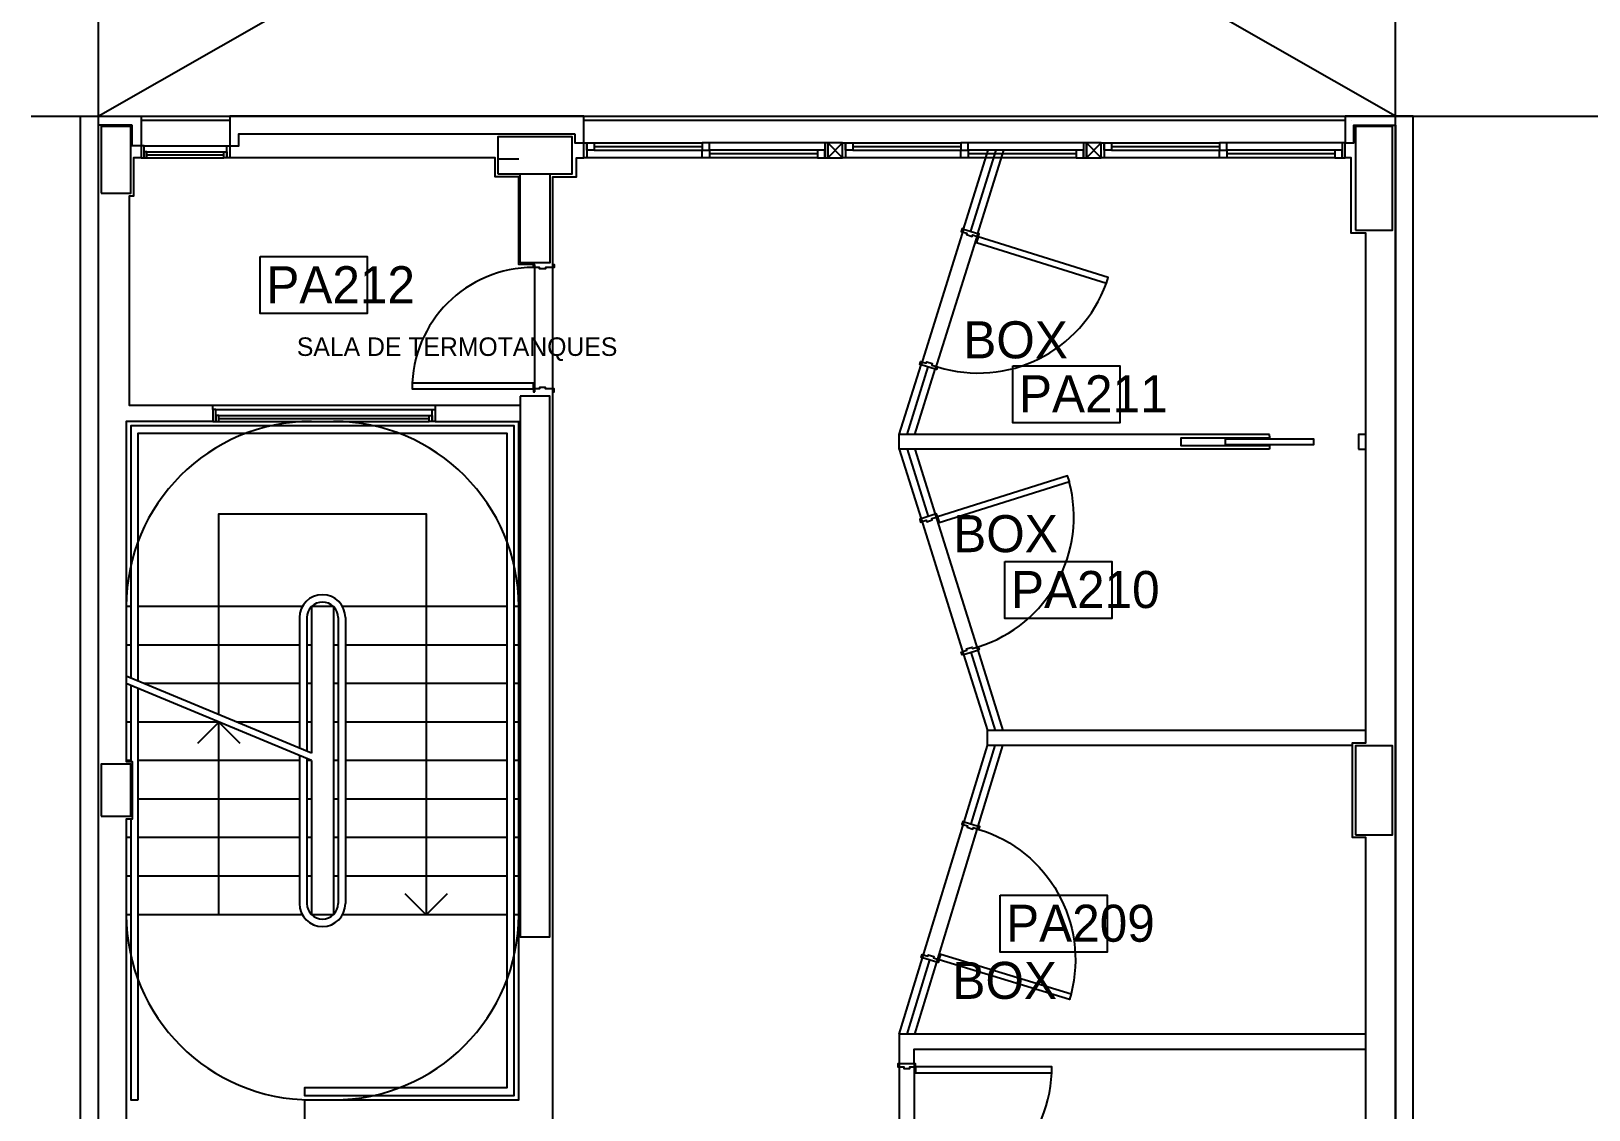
# Model space of a CAD drawing. Header units: millimetres. Extents: x 1473.7 to 1568.7, y 1808.4 to 1881.8.
# Drawn here: x 1511.02 to 1521.54, y 1867.06 to 1874.34 of the extents above; entities that cross this region are included whole.
import ezdxf

# ---------------------------------------------------------------- set-up
doc = ezdxf.new("R2010")
doc.units = ezdxf.units.MM
doc.layers.get('0').update_dxf_attribs({"linetype": 'CONTINUOUS'})
for name, color, linetype in [('0000-TEXTO', 7, 'CONTINUOUS'), ('10-CARP-HOJA-PUER', 4, 'CONTINUOUS'), ('10-CARP-MARC', 2, 'CONTINUOUS'), ('10-CARP-SLIA', 14, 'CONTINUOUS'), ('AR - CARPINTERIA 1', 1, 'CONTINUOUS'), ('AR - CARPINTERIA 2', 8, 'CONTINUOUS'), ('AR - LADRILLO VISTO', 3, 'CONTINUOUS'), ('AR - PROYECCION 1', 2, 'CONTINUOUS'), ('AR - PROYECCION 2', 1, 'CONTINUOUS'), ('AR - REVOQUE', 8, 'CONTINUOUS'), ('AR - TABIQUE DURLOCK', 2, 'CONTINUOUS'), ('AR - TXT', 7, 'CONTINUOUS'), ('AR - VISTA 1', 8, 'CONTINUOUS'), ('ES - LINEA OFICIAL', 6, 'CONTINUOUS'), ('ES-COLUMNAS', 5, 'CONTINUOUS'), ('ES-TABIQUES', 5, 'CONTINUOUS'), ('TEXTO', 7, 'CONTINUOUS')]:
    doc.layers.add(name, color=color, linetype=linetype)

# ---------------------------------------------------------------- blocks, each defined once
blk = doc.blocks.new('Puerta 86')
at = {"layer": '10-CARP-HOJA-PUER', "linetype": 'CONTINUOUS'}
blk.add_lwpolyline([(0.02, 0.13), (0.06, 0.13), (0.06, 0.95), (0.02, 0.95), (0.02, 0.13)], dxfattribs=at)
at = {"layer": '10-CARP-MARC', "linetype": 'CONTINUOUS'}
for points in [[(0, 0), (0, -0.01), (0.02, -0.01), (0.02, 0.05), (0.03, 0.05), (0.03, 0.09), (0.02, 0.09), (0.02, 0.13), (0, 0.13), (0, 0.12)], [(0.86, 0), (0.86, -0.01), (0.84, -0.01), (0.84, 0.05), (0.83, 0.05), (0.83, 0.09), (0.84, 0.09), (0.84, 0.13), (0.86, 0.13), (0.86, 0.12)]]:
    blk.add_lwpolyline(points, dxfattribs=at)
at = {"layer": '10-CARP-SLIA', "linetype": 'CONTINUOUS'}
for p, q in [((0, 0.12), (0.86, 0.12)), ((0, 0), (0.86, 0))]:
    blk.add_line(p, q, dxfattribs=at)
blk.add_arc((0.02, 0.13), 0.82, 0, 90, dxfattribs=at)
blk = doc.blocks.new('Ventana 150')
at = {"linetype": 'CONTINUOUS'}
for points in [[(0, 0.08), (0.02, 0.08), (0.02, 0), (0, 0)], [(0.02, 0.08), (0.04, 0.08), (0.04, 0.04), (0.02, 0.04)], [(1.48, 0.08), (1.46, 0.08), (1.46, 0.04), (1.48, 0.04)], [(1.5, 0.08), (1.48, 0.08), (1.48, 0), (1.5, 0)]]:
    blk.add_lwpolyline(points, close=True, dxfattribs=at)
for points in [[(1.48, 0), (0.02, 0)], [(1.46, 0.08), (0.04, 0.08)], [(1.46, 0.06), (0.04, 0.06)], [(1.46, 0.04), (0.04, 0.04)]]:
    blk.add_lwpolyline(points, dxfattribs=at)
blk = doc.blocks.new('Puerta 96.1')
at = {"layer": '10-CARP-HOJA-PUER', "linetype": 'CONTINUOUS'}
blk.add_lwpolyline([(0.02, 0.11), (0.06, 0.11), (0.06, 1.03), (0.02, 1.03), (0.02, 0.11)], dxfattribs=at)
at = {"layer": '10-CARP-MARC', "linetype": 'CONTINUOUS'}
for points in [[(0, 0), (0, -0.01), (0.02, -0.01), (0.02, 0.03), (0.03, 0.03), (0.03, 0.07), (0.02, 0.07), (0.02, 0.11), (0, 0.11), (0, 0.1)], [(0.96, 0), (0.96, -0.01), (0.94, -0.01), (0.94, 0.03), (0.93, 0.03), (0.93, 0.07), (0.94, 0.07), (0.94, 0.11), (0.96, 0.11), (0.96, 0.1)]]:
    blk.add_lwpolyline(points, dxfattribs=at)
at = {"layer": '10-CARP-SLIA', "linetype": 'CONTINUOUS'}
for p, q in [((0, 0.1), (0.96, 0.1)), ((0, 0), (0.96, 0))]:
    blk.add_line(p, q, dxfattribs=at)
blk.add_arc((0.019952, 0.109981), 0.920048, 0.00121, 87.505209, dxfattribs=at)

msp = doc.modelspace()

# ---------------------------------------------------------------- linework, layer by layer
at = {"layer": 'AR - CARPINTERIA 1', "linetype": 'CONTINUOUS'}
for points in [[(1511.761633, 1873.483528), (1511.781633, 1873.483528), (1511.781633, 1873.563528), (1511.761633, 1873.563528)], [(1512.361633, 1873.483528), (1512.341633, 1873.483528), (1512.341633, 1873.563528), (1512.361633, 1873.563528)], [(1514.751633, 1873.583528), (1514.771633, 1873.583528), (1514.771633, 1873.483528), (1514.751633, 1873.483528)], [(1514.771633, 1873.583528), (1514.821633, 1873.583528), (1514.821633, 1873.533528), (1514.771633, 1873.533528)], [(1515.599966, 1873.583528), (1515.549966, 1873.583528), (1515.549966, 1873.533528), (1515.599966, 1873.533528)], [(1516.398299, 1873.583528), (1516.378299, 1873.583528), (1516.378299, 1873.483528), (1516.398299, 1873.483528)], [(1516.398299, 1873.483528), (1516.498299, 1873.483528), (1516.498299, 1873.583528), (1516.398299, 1873.583528)], [(1516.498299, 1873.583528), (1516.518299, 1873.583528), (1516.518299, 1873.483528), (1516.498299, 1873.483528)], [(1516.518299, 1873.583528), (1516.568299, 1873.583528), (1516.568299, 1873.533528), (1516.518299, 1873.533528)], [(1517.346632, 1873.583528), (1517.296632, 1873.583528), (1517.296632, 1873.533528), (1517.346632, 1873.533528)], [(1518.144965, 1873.583528), (1518.124965, 1873.583528), (1518.124965, 1873.483528), (1518.144965, 1873.483528)], [(1518.144965, 1873.483527), (1518.244965, 1873.483527), (1518.244965, 1873.583527), (1518.144965, 1873.583527)], [(1518.244965, 1873.583528), (1518.264965, 1873.583528), (1518.264965, 1873.483528), (1518.244965, 1873.483528)], [(1518.264965, 1873.583528), (1518.314965, 1873.583528), (1518.314965, 1873.533528), (1518.264965, 1873.533528)], [(1519.093299, 1873.583528), (1519.043299, 1873.583528), (1519.043299, 1873.533528), (1519.093299, 1873.533528)], [(1519.891632, 1873.583528), (1519.871632, 1873.583528), (1519.871632, 1873.483528), (1519.891632, 1873.483528)], [(1511.781633, 1873.483528), (1511.801633, 1873.483528), (1511.801633, 1873.523528), (1511.781633, 1873.523528)], [(1512.341633, 1873.483528), (1512.321633, 1873.483528), (1512.321633, 1873.523528), (1512.341633, 1873.523528)], [(1515.549966, 1873.533528), (1515.599966, 1873.533528), (1515.599966, 1873.483528), (1515.549966, 1873.483528)], [(1516.378299, 1873.533528), (1516.328299, 1873.533528), (1516.328299, 1873.483528), (1516.378299, 1873.483528)], [(1517.296632, 1873.533528), (1517.346632, 1873.533528), (1517.346632, 1873.483528), (1517.296632, 1873.483528)], [(1518.124965, 1873.533528), (1518.074965, 1873.533528), (1518.074965, 1873.483528), (1518.124965, 1873.483528)], [(1519.043299, 1873.533528), (1519.093299, 1873.533528), (1519.093299, 1873.483528), (1519.043299, 1873.483528)], [(1519.871632, 1873.533528), (1519.821632, 1873.533528), (1519.821632, 1873.483528), (1519.871632, 1873.483528)], [(1519.081633, 1871.548337), (1519.681633, 1871.548337), (1519.681633, 1871.583337), (1519.081633, 1871.583337)], [(1519.981633, 1871.515837), (1520.031633, 1871.515837), (1520.031633, 1871.615837), (1519.981633, 1871.615837)]]:
    msp.add_lwpolyline(points, close=True, dxfattribs=at)
for points in [[(1511.781633, 1873.563528), (1512.341633, 1873.563528)], [(1514.821633, 1873.583528), (1515.549966, 1873.583528)], [(1516.378299, 1873.583528), (1515.599966, 1873.583528)], [(1516.498299, 1873.483528), (1516.398299, 1873.583528)], [(1516.398299, 1873.483528), (1516.498299, 1873.583528)], [(1516.568299, 1873.583528), (1517.296632, 1873.583528)], [(1518.124965, 1873.583528), (1517.346632, 1873.583528)], [(1518.244965, 1873.483527), (1518.144965, 1873.583527)], [(1518.144965, 1873.483527), (1518.244965, 1873.583527)], [(1518.314965, 1873.583528), (1519.043299, 1873.583528)], [(1519.871632, 1873.583528), (1519.093299, 1873.583528)], [(1511.801633, 1873.523528), (1512.321633, 1873.523528)], [(1511.801633, 1873.503528), (1512.321633, 1873.503528)], [(1511.801633, 1873.483528), (1512.321633, 1873.483528)], [(1515.549966, 1873.483528), (1514.771633, 1873.483528)], [(1514.821633, 1873.558528), (1515.549966, 1873.558528)], [(1514.821633, 1873.533528), (1515.549966, 1873.533528)], [(1516.328299, 1873.533528), (1515.599966, 1873.533528)], [(1516.328299, 1873.508528), (1515.599966, 1873.508528)], [(1516.328299, 1873.483528), (1515.599966, 1873.483528)], [(1517.296632, 1873.483528), (1516.518299, 1873.483528)], [(1516.568299, 1873.558528), (1517.296632, 1873.558528)], [(1516.568299, 1873.533528), (1517.296632, 1873.533528)], [(1518.074965, 1873.533528), (1517.346632, 1873.533528)], [(1518.074965, 1873.508528), (1517.346632, 1873.508528)], [(1518.074965, 1873.483528), (1517.346632, 1873.483528)], [(1519.043299, 1873.483528), (1518.264965, 1873.483528)], [(1518.314965, 1873.558528), (1519.043299, 1873.558528)], [(1518.314965, 1873.533528), (1519.043299, 1873.533528)], [(1519.821632, 1873.533528), (1519.093299, 1873.533528)], [(1519.821632, 1873.508528), (1519.093299, 1873.508528)], [(1519.821632, 1873.483528), (1519.093299, 1873.483528)], [(1519.381633, 1871.603337), (1519.381633, 1871.590837), (1518.781633, 1871.590837), (1518.781633, 1871.540837), (1519.381633, 1871.540837), (1519.381633, 1871.528337)]]:
    msp.add_lwpolyline(points, dxfattribs=at)
at = {"layer": 'AR - CARPINTERIA 2', "linetype": 'CONTINUOUS'}
for points in [[(1517.315715, 1873.001675), (1517.482306, 1873.533528)], [(1517.363429, 1872.98673), (1517.534701, 1873.533528)], [(1517.411143, 1872.971785), (1517.587097, 1873.533528)], [(1517.315715, 1873.001675), (1517.411143, 1872.971785)], [(1516.881632, 1871.615837), (1517.028764, 1872.085564)], [(1516.934028, 1871.615837), (1517.076478, 1872.070619)], [(1516.986423, 1871.615837), (1517.124192, 1872.055674)], [(1517.124192, 1872.055674), (1517.028764, 1872.085564)], [(1516.881632, 1871.515837), (1517.028764, 1871.04611)], [(1516.934028, 1871.515837), (1517.076478, 1871.061055)], [(1516.986423, 1871.515837), (1517.124192, 1871.076001)], [(1517.124192, 1871.076001), (1517.028764, 1871.04611)], [(1517.315715, 1870.129999), (1517.411143, 1870.15989)], [(1517.315715, 1870.129999), (1517.476765, 1869.615837)], [(1517.363429, 1870.144944), (1517.52904, 1869.61622)], [(1517.411143, 1870.15989), (1517.581315, 1869.616604)], [(1517.319488, 1869.000509), (1517.476765, 1869.515837)], [(1517.367311, 1868.985913), (1517.529041, 1869.515837)], [(1517.415133, 1868.971318), (1517.581318, 1869.515837)], [(1517.319488, 1869.000509), (1517.415133, 1868.971318)], [(1516.881632, 1867.565837), (1517.03926, 1868.082319)], [(1516.933909, 1867.565837), (1517.087083, 1868.067724)], [(1516.986186, 1867.565837), (1517.134905, 1868.053128)], [(1517.134905, 1868.053128), (1517.03926, 1868.082319)]]:
    msp.add_lwpolyline(points, dxfattribs=at)
at = {"layer": 'AR - LADRILLO VISTO', "linetype": 'CONTINUOUS'}
for points in [[(1511.701633, 1873.703528), (1511.471633, 1873.703528), (1511.471633, 1847.493528), (1511.471633, 1847.493528), (1511.471633, 1847.493528), (1511.351633, 1847.493528), (1511.351633, 1873.763528), (1511.761633, 1873.763528), (1511.761633, 1873.563528), (1511.701633, 1873.563528), (1511.701633, 1873.703528)], [(1514.691633, 1873.643528), (1514.691633, 1873.583528), (1514.751633, 1873.583528), (1514.751633, 1873.763528), (1512.361633, 1873.763528), (1512.361633, 1873.563528), (1512.421633, 1873.563528), (1512.421633, 1873.643528), (1514.691633, 1873.643528)], [(1520.231633, 1873.703528), (1520.231633, 1847.493528), (1520.231633, 1847.493528), (1520.231633, 1847.493528), (1520.351633, 1847.493528), (1520.351633, 1873.763528), (1519.891633, 1873.763528), (1519.891633, 1873.583527), (1519.951633, 1873.583527), (1519.951633, 1873.703528), (1520.231633, 1873.703528)]]:
    msp.add_lwpolyline(points, dxfattribs=at)
at = {"layer": 'AR - PROYECCION 1'}
for points in [[(1511.471633, 1873.763528), (1520.231633, 1878.763528)], [(1520.231633, 1873.763528), (1511.471633, 1878.763528)]]:
    msp.add_lwpolyline(points, dxfattribs=at)
at = {"layer": 'AR - PROYECCION 2'}
for centre, start, end in [((1512.911632, 1870.453436), 90, 180), ((1513.061632, 1870.453436), 0, 90), ((1512.911632, 1868.373436), 180, 270), ((1513.061632, 1868.373436), 270, 360)]:
    msp.add_arc(centre, 1.25, start, end, dxfattribs=at)
at = {"layer": 'AR - REVOQUE', "linetype": 'CONTINUOUS'}
for points in [[(1511.761633, 1873.483528), (1511.711633, 1873.483528), (1511.711633, 1873.223528), (1511.681632, 1873.223528), (1511.681633, 1871.813436), (1512.246632, 1871.813436)], [(1514.311632, 1873.353528), (1514.151633, 1873.353528), (1514.151633, 1873.483528), (1512.361633, 1873.483528)], [(1514.311632, 1873.473528), (1514.171633, 1873.473528)], [(1514.541633, 1872.762565), (1514.541633, 1873.353528), (1514.701633, 1873.353528), (1514.701633, 1873.483528), (1514.751633, 1873.483528)], [(1519.941633, 1860.905837), (1519.941633, 1860.905837), (1519.941633, 1861.643462), (1520.031633, 1861.643462), (1520.031633, 1864.653337), (1519.941633, 1864.653337), (1519.941633, 1865.318436), (1520.031633, 1865.318436), (1520.031633, 1868.893483), (1519.941633, 1868.893483), (1519.941633, 1869.533483), (1520.031633, 1869.533483), (1520.031633, 1872.973528), (1519.931633, 1872.973528), (1519.931633, 1873.483527), (1519.891633, 1873.483527)], [(1514.411633, 1872.762565), (1514.311633, 1872.762565), (1514.311632, 1873.353528)], [(1514.491633, 1866.773436), (1514.521633, 1866.773436), (1514.541633, 1866.773436), (1514.541633, 1871.902565)], [(1513.746632, 1871.813436), (1514.321632, 1871.813436)], [(1512.246632, 1871.703436), (1511.661633, 1871.703436), (1511.661633, 1869.408483), (1511.701633, 1869.408483), (1511.701633, 1869.018483), (1511.661633, 1869.018483), (1511.661632, 1865.708436)], [(1512.865212, 1867.123436), (1514.311633, 1867.123436), (1514.311633, 1871.703436)], [(1513.746632, 1871.703436), (1514.321632, 1871.703436)], [(1512.865212, 1867.123436), (1512.865212, 1866.773436)]]:
    msp.add_lwpolyline(points, dxfattribs=at)
at = {"layer": 'AR - TABIQUE DURLOCK', "linetype": 'CONTINUOUS'}
for points in [[(1519.381633, 1871.615837), (1516.881632, 1871.615837)], [(1516.881632, 1871.515837), (1516.881632, 1871.615837)], [(1519.381633, 1871.603337), (1519.381633, 1871.615837)], [(1519.381633, 1871.515837), (1516.881632, 1871.515837)], [(1519.381633, 1871.528337), (1519.381633, 1871.515837)], [(1520.031633, 1869.615837), (1517.476765, 1869.615837)], [(1517.476765, 1869.515837), (1517.476765, 1869.615837)], [(1519.941633, 1869.515837), (1517.476765, 1869.515837)], [(1520.031633, 1867.565837), (1516.881632, 1867.565837), (1516.881632, 1867.365837)], [(1516.981632, 1867.365837), (1516.981632, 1867.465837), (1520.031633, 1867.465837)], [(1516.981632, 1867.365837), (1516.881632, 1867.365837)]]:
    msp.add_lwpolyline(points, dxfattribs=at)
at = {"layer": 'AR - VISTA 1', "linetype": 'CONTINUOUS'}
for points in [[(1512.361633, 1873.733528), (1511.761633, 1873.733528)], [(1519.891633, 1873.733528), (1514.751633, 1873.733528)], [(1512.246632, 1871.783436), (1512.246632, 1871.813436), (1513.746632, 1871.813436), (1513.746632, 1871.783436)], [(1511.741633, 1869.950156), (1511.741633, 1871.623435), (1514.231633, 1871.623436), (1514.231633, 1867.203436), (1512.865212, 1867.203436), (1512.865212, 1867.153436), (1514.281633, 1867.153436), (1514.281633, 1871.673436), (1511.691633, 1871.673435), (1511.691633, 1869.970956)], [(1512.286632, 1869.723436), (1512.286632, 1871.078436), (1513.686633, 1871.078436), (1513.686633, 1868.373436)], [(1511.691633, 1870.453435), (1511.661633, 1870.453435)], [(1512.850986, 1870.453436), (1511.741633, 1870.453435)], [(1512.911632, 1870.453436), (1512.911632, 1869.463436)], [(1513.061632, 1870.453436), (1512.911632, 1870.453436)], [(1513.061632, 1870.453436), (1513.061632, 1868.373436)], [(1514.231633, 1870.453436), (1513.122279, 1870.453436)], [(1514.311633, 1870.453436), (1514.281633, 1870.453436)], [(1512.831632, 1870.378436), (1512.831632, 1869.496716)], [(1512.881632, 1870.378436), (1512.881632, 1869.475916)], [(1513.091632, 1870.378436), (1513.091632, 1868.448436)], [(1513.141632, 1870.378436), (1513.141632, 1868.448436)], [(1511.691633, 1870.193435), (1511.661633, 1870.193435)], [(1512.831632, 1870.193436), (1511.741633, 1870.193435)], [(1512.911632, 1870.193436), (1512.881632, 1870.193436)], [(1513.091632, 1870.193436), (1513.061632, 1870.193436)], [(1514.231633, 1870.193436), (1513.141632, 1870.193436)], [(1514.311633, 1870.193436), (1514.281633, 1870.193436)], [(1511.691633, 1869.920956), (1511.691633, 1869.408483)], [(1511.741633, 1867.123436), (1511.741633, 1869.900156)], [(1512.831632, 1869.933436), (1511.781826, 1869.933435)], [(1512.911632, 1869.933436), (1512.881632, 1869.933436)], [(1513.091632, 1869.933436), (1513.061632, 1869.933436)], [(1514.231633, 1869.933436), (1513.141632, 1869.933436)], [(1514.311633, 1869.933436), (1514.281633, 1869.933436)], [(1511.691633, 1869.673435), (1511.661633, 1869.673435)], [(1512.286633, 1869.673436), (1511.741633, 1869.673435)], [(1512.145211, 1869.532014), (1512.286633, 1869.673436), (1512.428054, 1869.532014)], [(1512.286632, 1868.373436), (1512.286632, 1869.673436)], [(1512.831632, 1869.673436), (1512.406825, 1869.673436)], [(1512.911632, 1869.673436), (1512.881632, 1869.673436)], [(1513.091632, 1869.673436), (1513.061632, 1869.673436)], [(1514.231633, 1869.673436), (1513.141632, 1869.673436)], [(1514.311633, 1869.673436), (1514.281633, 1869.673436)], [(1511.691633, 1869.413435), (1511.661633, 1869.413435)], [(1512.831632, 1869.413436), (1511.741633, 1869.413435)], [(1512.831632, 1869.446716), (1512.831632, 1868.448436)], [(1512.881632, 1869.425916), (1512.881632, 1868.448436)], [(1512.911632, 1869.413436), (1512.881632, 1869.413436)], [(1512.911632, 1869.413436), (1512.911632, 1868.373436)], [(1513.091632, 1869.413436), (1513.061632, 1869.413436)], [(1514.231633, 1869.413436), (1513.141632, 1869.413436)], [(1514.311633, 1869.413436), (1514.281633, 1869.413436)], [(1512.831632, 1869.153436), (1511.741633, 1869.153435)], [(1512.911632, 1869.153436), (1512.881632, 1869.153436)], [(1513.091632, 1869.153436), (1513.061632, 1869.153436)], [(1514.231633, 1869.153436), (1513.141632, 1869.153436)], [(1514.311633, 1869.153436), (1514.281633, 1869.153436)], [(1511.691633, 1869.018483), (1511.691633, 1867.123436), (1511.741633, 1867.123436)], [(1511.691633, 1868.893435), (1511.661633, 1868.893435)], [(1512.831632, 1868.893436), (1511.741633, 1868.893435)], [(1512.911632, 1868.893436), (1512.881632, 1868.893436)], [(1513.091632, 1868.893436), (1513.061632, 1868.893436)], [(1514.231633, 1868.893436), (1513.141632, 1868.893436)], [(1514.311633, 1868.893436), (1514.281633, 1868.893436)], [(1511.691633, 1868.633435), (1511.661633, 1868.633435)], [(1512.831632, 1868.633436), (1511.741633, 1868.633435)], [(1512.911632, 1868.633436), (1512.881632, 1868.633436)], [(1513.091632, 1868.633436), (1513.061632, 1868.633436)], [(1514.231633, 1868.633436), (1513.141632, 1868.633436)], [(1514.311633, 1868.633436), (1514.281633, 1868.633436)], [(1513.828054, 1868.514857), (1513.686633, 1868.373436), (1513.545211, 1868.514857)], [(1511.691633, 1868.373435), (1511.661633, 1868.373435)], [(1512.850986, 1868.373436), (1511.741633, 1868.373435)], [(1513.061632, 1868.373436), (1512.911632, 1868.373436)], [(1514.231633, 1868.373436), (1513.122279, 1868.373436)], [(1514.311633, 1868.373436), (1514.281633, 1868.373436)]]:
    msp.add_lwpolyline(points, dxfattribs=at)
msp.add_lwpolyline([(1519.931633, 1873.733528), (1519.931633, 1873.733528)], close=True, dxfattribs=at)
at = {"layer": 'AR - VISTA 1', "color": 2, "linetype": 'CONTINUOUS'}
for points in [[(1512.911632, 1869.463436), (1511.661633, 1869.983436)], [(1512.911632, 1869.413436), (1511.661633, 1869.933436)]]:
    msp.add_lwpolyline(points, dxfattribs=at)
at = {"layer": 'AR - VISTA 1', "linetype": 'CONTINUOUS'}
for centre, radius, start, end in [((1512.986632, 1870.378436), 0.155, 359.999993, 179.999993), ((1512.986632, 1870.378436), 0.105, 359.999993, 179.999993), ((1512.986632, 1868.448436), 0.155, 180.000007, 0.000007), ((1512.986632, 1868.448436), 0.105, 180.000007, 0.000007)]:
    msp.add_arc(centre, radius, start, end, dxfattribs=at)
at = {"layer": 'ES - LINEA OFICIAL'}
for points in [[(1520.231633, 1847.433528), (1520.231633, 1878.763528), (1511.471633, 1878.763528), (1511.471633, 1847.433528), (1520.231633, 1847.433528)], [(1511.019534, 1873.763528), (1521.231633, 1873.763528)], [(1521.168324, 1873.763528), (1531.928324, 1873.763528)]]:
    msp.add_lwpolyline(points, dxfattribs=at)
at = {"layer": 'ES-COLUMNAS', "linetype": 'CONTINUOUS'}
for points in [[(1511.491633, 1873.243528), (1511.691633, 1873.243528), (1511.691633, 1873.693528), (1511.491633, 1873.693528)], [(1519.961633, 1872.993528), (1520.211633, 1872.993528), (1520.211633, 1873.693528), (1519.961633, 1873.693528)], [(1514.171633, 1873.373528), (1514.671633, 1873.373528), (1514.671633, 1873.623528), (1514.171633, 1873.623528)], [(1519.961633, 1868.913483), (1520.211633, 1868.913483), (1520.211633, 1869.513483), (1519.961633, 1869.513483)], [(1511.491633, 1869.038483), (1511.691633, 1869.038483), (1511.691633, 1869.388483), (1511.491633, 1869.388483)]]:
    msp.add_lwpolyline(points, close=True, dxfattribs=at)
at = {"layer": 'ES-TABIQUES', "linetype": 'CONTINUOUS'}
for points in [[(1514.321633, 1872.773436), (1514.321633, 1873.373528), (1514.521633, 1873.373528), (1514.521633, 1872.773436), (1514.521633, 1872.773436), (1514.521633, 1872.773436), (1514.321633, 1872.773436)], [(1514.321633, 1871.873436), (1514.321633, 1868.223436), (1514.521633, 1868.223436), (1514.521633, 1871.873436), (1514.521633, 1871.873436), (1514.521633, 1871.873436), (1514.321633, 1871.873436)]]:
    msp.add_lwpolyline(points, dxfattribs=at)
at = {"layer": 'TEXTO'}
for points in [[(1512.567007, 1872.815406), (1513.289155, 1872.815406), (1513.289155, 1872.430998), (1512.567007, 1872.430998)], [(1517.649108, 1872.079066), (1518.371256, 1872.079066), (1518.371256, 1871.694658), (1517.649108, 1871.694658)], [(1517.595128, 1870.757956), (1518.317275, 1870.757956), (1518.317275, 1870.373549), (1517.595128, 1870.373549)], [(1517.562266, 1868.505213), (1518.284414, 1868.505213), (1518.284414, 1868.120805), (1517.562266, 1868.120805)]]:
    msp.add_lwpolyline(points, close=True, dxfattribs=at)

# ---------------------------------------------------------------- block references
at = {"layer": 'AR - CARPINTERIA 1', "linetype": 'CONTINUOUS'}
for name, p, rotation in [('Puerta 96.1', (1517.315715, 1873.001675), 252.608007), ('Puerta 86', (1514.541633, 1871.902565), 90), ('Ventana 150', (1513.746632, 1871.783436), 180), ('Puerta 96.1', (1517.028764, 1871.04611), 287.391993), ('Puerta 96.1', (1516.881632, 1867.365837), 270)]:
    msp.add_blockref(name, p, dxfattribs=dict(at, rotation=rotation))
at = {"layer": 'AR - CARPINTERIA 1', "linetype": 'CONTINUOUS', "xscale": -1, "rotation": 253.028017}
msp.add_blockref('Puerta 96.1', (1517.03926, 1868.082319), dxfattribs=at)

# ---------------------------------------------------------------- texts
at = {"layer": '0000-TEXTO', "char_height": 0.25, "width": 0.611111, "attachment_point": 1}
for insert in [(1517.313674, 1872.379115), (1517.245484, 1871.070438), (1517.240248, 1868.054864)]:
    msp.add_mtext('BOX', dxfattribs=dict(at, insert=insert))
at = {"layer": 'AR - TXT', "insert": (1512.813625, 1872.270369), "char_height": 0.125, "width": 2.159722, "attachment_point": 1}
msp.add_mtext('SALA DE TERMOTANQUES', dxfattribs=at)
at = {"layer": 'TEXTO'}
for s, p in [('PA212', (1512.607422, 1872.50088)), ('PA211', (1517.689523, 1871.76454)), ('PA210', (1517.635542, 1870.443431)), ('PA209', (1517.60268, 1868.190687))]:
    msp.add_text(s, height=0.25, dxfattribs=at).set_placement(p)

doc.saveas('drawing.dxf')
